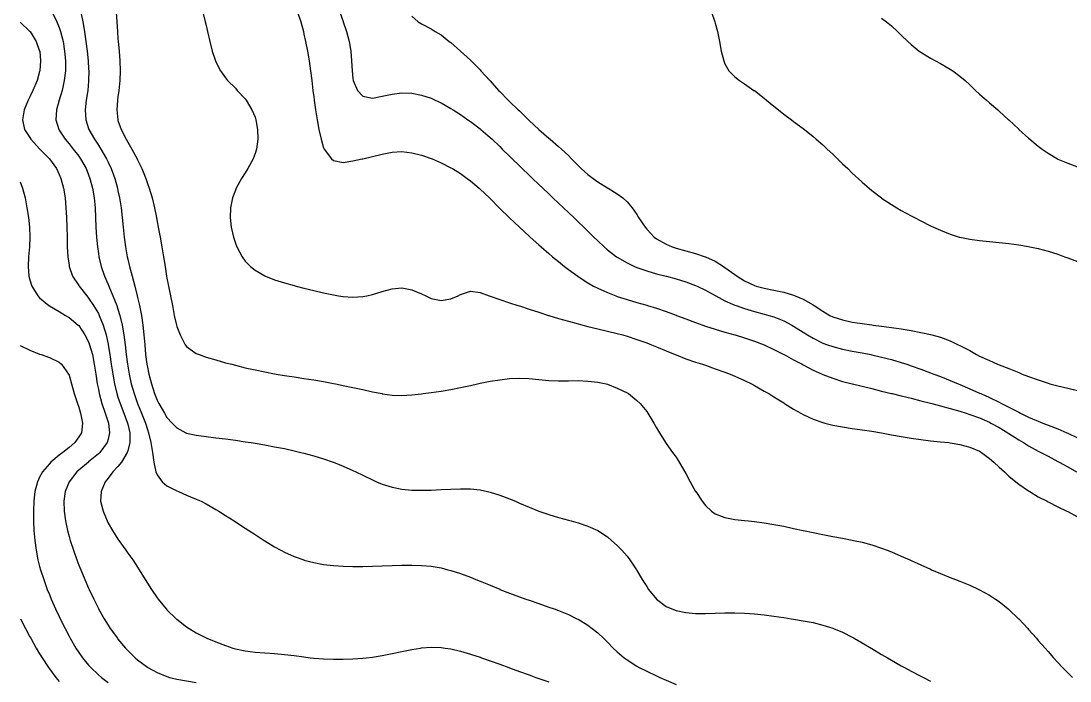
# Model space of a CAD drawing. Header units: inches. Extents: x 2679276 to 2679656, y 1246784 to 1247152.
# Drawn here: x 2679333.8 to 2679387.4, y 1246884.6 to 1246918.3 of the extents above; entities that cross this region are included whole.
import ezdxf

# ---------------------------------------------------------------- set-up
doc = ezdxf.new("R2010")
doc.units = ezdxf.units.IN
doc.header["$MEASUREMENT"] = 0
for name, color, linetype in [('460', 7, 'Continuous'), ('461', 7, 'Continuous'), ('462', 7, 'Continuous'), ('463', 7, 'Continuous'), ('464', 7, 'Continuous'), ('465', 7, 'Continuous'), ('466', 7, 'Continuous'), ('467', 7, 'Continuous'), ('468', 7, 'Continuous'), ('469', 7, 'Continuous'), ('470', 7, 'Continuous'), ('471', 7, 'Continuous'), ('472', 7, 'Continuous')]:
    doc.layers.add(name, color=color, linetype=linetype)

msp = doc.modelspace()

# ---------------------------------------------------------------- linework, layer by layer
at = {"layer": '460', "elevation": 460}
msp.add_lwpolyline([(2679377.75, 1246918.443), (2679377.995, 1246918.25), (2679378.25, 1246918.039), (2679378.567, 1246917.75), (2679378.75, 1246917.569), (2679379.086, 1246917.25), (2679379.25, 1246917.092), (2679379.674, 1246916.75), (2679379.75, 1246916.693), (2679380.25, 1246916.388), (2679380.503, 1246916.25), (2679380.75, 1246916.123), (2679381.25, 1246915.837), (2679381.377, 1246915.75), (2679381.75, 1246915.479), (2679382.013, 1246915.25), (2679382.25, 1246915.036), (2679382.549, 1246914.75), (2679382.75, 1246914.562), (2679383.098, 1246914.25), (2679383.25, 1246914.119), (2679383.679, 1246913.75), (2679383.75, 1246913.69), (2679384.235, 1246913.25), (2679384.25, 1246913.237), (2679384.75, 1246912.762), (2679384.763, 1246912.75), (2679385.25, 1246912.304), (2679385.315, 1246912.25), (2679385.75, 1246911.895), (2679385.947, 1246911.75), (2679386.25, 1246911.54), (2679386.723, 1246911.25), (2679386.75, 1246911.235), (2679387.25, 1246911.025), (2679387.75, 1246910.846)], dxfattribs=at)
at = {"layer": '461', "elevation": 461}
msp.add_lwpolyline([(2679369.058, 1246918.75), (2679369.233, 1246918.25), (2679369.25, 1246918.186), (2679369.36, 1246917.75), (2679369.462, 1246917.25), (2679369.559, 1246916.75), (2679369.691, 1246916.25), (2679369.75, 1246916.112), (2679369.951, 1246915.75), (2679370.25, 1246915.447), (2679370.486, 1246915.25), (2679370.75, 1246915.085), (2679371.229, 1246914.75), (2679371.25, 1246914.737), (2679371.75, 1246914.351), (2679371.87, 1246914.25), (2679372.25, 1246913.939), (2679372.487, 1246913.75), (2679372.75, 1246913.536), (2679373.142, 1246913.25), (2679373.25, 1246913.165), (2679373.75, 1246912.799), (2679373.812, 1246912.75), (2679374.25, 1246912.399), (2679374.412, 1246912.25), (2679374.75, 1246911.958), (2679374.962, 1246911.75), (2679375.25, 1246911.485), (2679375.491, 1246911.25), (2679375.75, 1246910.999), (2679376.015, 1246910.75), (2679376.25, 1246910.516), (2679376.544, 1246910.25), (2679376.75, 1246910.05), (2679377.109, 1246909.75), (2679377.25, 1246909.624), (2679377.743, 1246909.25), (2679377.75, 1246909.244), (2679378.25, 1246908.914), (2679378.522, 1246908.75), (2679378.75, 1246908.618), (2679379.25, 1246908.342), (2679379.42, 1246908.25), (2679379.75, 1246908.083), (2679380.25, 1246907.824), (2679380.394, 1246907.75), (2679380.75, 1246907.597), (2679381.25, 1246907.403), (2679381.711, 1246907.25), (2679381.75, 1246907.241), (2679382.25, 1246907.147), (2679382.75, 1246907.076), (2679383.25, 1246907.02), (2679383.75, 1246906.97), (2679384.25, 1246906.916), (2679384.75, 1246906.849), (2679385.25, 1246906.765), (2679385.32, 1246906.75), (2679385.75, 1246906.665), (2679386.25, 1246906.537), (2679386.75, 1246906.38), (2679387.093, 1246906.25), (2679387.25, 1246906.194), (2679387.75, 1246905.997)], dxfattribs=at)
at = {"layer": '462', "elevation": 462}
msp.add_lwpolyline([(2679353.75, 1246918.542), (2679354.082, 1246918.25), (2679354.25, 1246918.151), (2679354.75, 1246917.89), (2679354.953, 1246917.75), (2679355.25, 1246917.592), (2679355.666, 1246917.25), (2679355.75, 1246917.195), (2679356.25, 1246916.751), (2679356.251, 1246916.75), (2679356.75, 1246916.297), (2679356.793, 1246916.25), (2679357.25, 1246915.795), (2679357.288, 1246915.75), (2679357.735, 1246915.25), (2679357.75, 1246915.235), (2679358.183, 1246914.75), (2679358.25, 1246914.683), (2679358.67, 1246914.25), (2679358.75, 1246914.174), (2679359.191, 1246913.75), (2679359.25, 1246913.695), (2679359.714, 1246913.25), (2679359.75, 1246913.216), (2679360.243, 1246912.75), (2679360.25, 1246912.744), (2679360.75, 1246912.308), (2679360.819, 1246912.25), (2679361.25, 1246911.883), (2679361.399, 1246911.75), (2679361.75, 1246911.416), (2679361.914, 1246911.25), (2679362.25, 1246910.908), (2679362.411, 1246910.75), (2679362.75, 1246910.447), (2679363.01, 1246910.25), (2679363.25, 1246910.079), (2679363.75, 1246909.774), (2679363.792, 1246909.75), (2679364.25, 1246909.463), (2679364.539, 1246909.25), (2679364.75, 1246909.052), (2679365.01, 1246908.75), (2679365.25, 1246908.398), (2679365.34, 1246908.25), (2679365.668, 1246907.75), (2679365.75, 1246907.655), (2679366.136, 1246907.25), (2679366.25, 1246907.17), (2679366.75, 1246906.882), (2679367.049, 1246906.75), (2679367.25, 1246906.684), (2679367.75, 1246906.549), (2679368.25, 1246906.415), (2679368.737, 1246906.25), (2679368.75, 1246906.246), (2679369.25, 1246906.027), (2679369.676, 1246905.75), (2679369.75, 1246905.702), (2679370.25, 1246905.334), (2679370.363, 1246905.25), (2679370.75, 1246905.017), (2679371.25, 1246904.779), (2679371.338, 1246904.75), (2679371.75, 1246904.643), (2679372.25, 1246904.543), (2679372.75, 1246904.439), (2679373.25, 1246904.288), (2679373.341, 1246904.25), (2679373.75, 1246904.08), (2679374.25, 1246903.781), (2679374.297, 1246903.75), (2679374.75, 1246903.464), (2679375.11, 1246903.25), (2679375.25, 1246903.183), (2679375.75, 1246903.02), (2679376.25, 1246902.911), (2679376.75, 1246902.834), (2679377.25, 1246902.761), (2679377.32, 1246902.75), (2679377.75, 1246902.697), (2679378.25, 1246902.629), (2679378.75, 1246902.555), (2679379.25, 1246902.474), (2679379.75, 1246902.383), (2679380.25, 1246902.269), (2679380.32, 1246902.25), (2679380.75, 1246902.138), (2679381.25, 1246901.957), (2679381.664, 1246901.75), (2679381.75, 1246901.71), (2679382.25, 1246901.451), (2679382.591, 1246901.25), (2679382.75, 1246901.174), (2679383.25, 1246900.943), (2679383.663, 1246900.75), (2679383.75, 1246900.716), (2679384.25, 1246900.532), (2679384.75, 1246900.323), (2679384.929, 1246900.25), (2679385.25, 1246900.134), (2679385.75, 1246899.957), (2679386.25, 1246899.778), (2679386.339, 1246899.75), (2679386.75, 1246899.652), (2679387.25, 1246899.536), (2679387.75, 1246899.416)], dxfattribs=at)
at = {"layer": '463', "elevation": 463}
msp.add_lwpolyline([(2679350.087, 1246918.75), (2679350.25, 1246918.267), (2679350.256, 1246918.25), (2679350.421, 1246917.75), (2679350.556, 1246917.25), (2679350.64, 1246916.75), (2679350.678, 1246916.25), (2679350.706, 1246915.75), (2679350.75, 1246915.352), (2679350.767, 1246915.25), (2679350.987, 1246914.75), (2679351.25, 1246914.457), (2679351.75, 1246914.357), (2679352.25, 1246914.446), (2679352.75, 1246914.562), (2679353.25, 1246914.621), (2679353.75, 1246914.601), (2679354.25, 1246914.508), (2679354.75, 1246914.342), (2679354.948, 1246914.25), (2679355.25, 1246914.109), (2679355.75, 1246913.826), (2679355.867, 1246913.75), (2679356.25, 1246913.509), (2679356.62, 1246913.25), (2679356.75, 1246913.161), (2679357.25, 1246912.777), (2679357.282, 1246912.75), (2679357.75, 1246912.347), (2679357.855, 1246912.25), (2679358.25, 1246911.876), (2679358.379, 1246911.75), (2679358.75, 1246911.381), (2679358.884, 1246911.25), (2679359.25, 1246910.889), (2679359.398, 1246910.75), (2679359.75, 1246910.41), (2679359.92, 1246910.25), (2679360.25, 1246909.935), (2679360.443, 1246909.75), (2679360.75, 1246909.458), (2679360.966, 1246909.25), (2679361.25, 1246908.982), (2679361.496, 1246908.75), (2679361.75, 1246908.51), (2679362.027, 1246908.25), (2679362.25, 1246908.036), (2679362.543, 1246907.75), (2679362.75, 1246907.548), (2679363.047, 1246907.25), (2679363.25, 1246907.058), (2679363.577, 1246906.75), (2679363.75, 1246906.608), (2679364.214, 1246906.25), (2679364.25, 1246906.226), (2679364.75, 1246905.932), (2679365.128, 1246905.75), (2679365.25, 1246905.699), (2679365.75, 1246905.524), (2679366.25, 1246905.381), (2679366.75, 1246905.255), (2679366.77, 1246905.25), (2679367.25, 1246905.121), (2679367.75, 1246904.97), (2679368.25, 1246904.785), (2679368.326, 1246904.75), (2679368.75, 1246904.542), (2679369.25, 1246904.265), (2679369.276, 1246904.25), (2679369.75, 1246903.998), (2679370.25, 1246903.775), (2679370.315, 1246903.75), (2679370.75, 1246903.595), (2679371.25, 1246903.451), (2679371.75, 1246903.32), (2679371.995, 1246903.25), (2679372.25, 1246903.168), (2679372.75, 1246902.968), (2679373.165, 1246902.75), (2679373.25, 1246902.702), (2679373.75, 1246902.384), (2679373.965, 1246902.25), (2679374.25, 1246902.082), (2679374.75, 1246901.838), (2679374.991, 1246901.75), (2679375.25, 1246901.657), (2679375.75, 1246901.528), (2679376.25, 1246901.428), (2679376.75, 1246901.338), (2679377.204, 1246901.25), (2679377.25, 1246901.24), (2679377.75, 1246901.121), (2679378.25, 1246900.989), (2679378.75, 1246900.842), (2679379.034, 1246900.75), (2679379.25, 1246900.678), (2679379.75, 1246900.504), (2679380.25, 1246900.318), (2679380.418, 1246900.25), (2679380.75, 1246900.126), (2679381.25, 1246899.925), (2679381.656, 1246899.75), (2679381.75, 1246899.713), (2679382.25, 1246899.505), (2679382.75, 1246899.283), (2679382.82, 1246899.25), (2679383.25, 1246899.062), (2679383.75, 1246898.817), (2679383.877, 1246898.75), (2679384.25, 1246898.563), (2679384.75, 1246898.299), (2679384.849, 1246898.25), (2679385.25, 1246898.056), (2679385.75, 1246897.84), (2679385.977, 1246897.75), (2679386.25, 1246897.641), (2679386.75, 1246897.449), (2679387.215, 1246897.25), (2679387.25, 1246897.234), (2679387.75, 1246896.995)], dxfattribs=at)
at = {"layer": '464', "elevation": 464}
msp.add_lwpolyline([(2679347.923, 1246918.75), (2679348.082, 1246918.25), (2679348.22, 1246917.75), (2679348.25, 1246917.626), (2679348.335, 1246917.25), (2679348.432, 1246916.75), (2679348.513, 1246916.25), (2679348.581, 1246915.75), (2679348.643, 1246915.25), (2679348.705, 1246914.75), (2679348.75, 1246914.413), (2679348.77, 1246914.25), (2679348.839, 1246913.75), (2679348.917, 1246913.25), (2679349.01, 1246912.75), (2679349.125, 1246912.25), (2679349.25, 1246911.818), (2679349.284, 1246911.75), (2679349.656, 1246911.25), (2679349.75, 1246911.16), (2679350.25, 1246911.071), (2679350.75, 1246911.14), (2679351.22, 1246911.25), (2679351.25, 1246911.255), (2679351.75, 1246911.364), (2679352.25, 1246911.483), (2679352.75, 1246911.584), (2679353.25, 1246911.619), (2679353.75, 1246911.565), (2679354.25, 1246911.44), (2679354.75, 1246911.267), (2679354.791, 1246911.25), (2679355.25, 1246911.048), (2679355.75, 1246910.798), (2679355.83, 1246910.75), (2679356.25, 1246910.492), (2679356.587, 1246910.25), (2679356.75, 1246910.13), (2679357.194, 1246909.75), (2679357.25, 1246909.702), (2679357.718, 1246909.25), (2679357.75, 1246909.219), (2679358.218, 1246908.75), (2679358.25, 1246908.719), (2679358.727, 1246908.25), (2679358.75, 1246908.228), (2679359.25, 1246907.756), (2679359.257, 1246907.75), (2679359.75, 1246907.299), (2679359.804, 1246907.25), (2679360.25, 1246906.85), (2679360.362, 1246906.75), (2679360.75, 1246906.415), (2679360.943, 1246906.25), (2679361.25, 1246905.999), (2679361.558, 1246905.75), (2679361.75, 1246905.603), (2679362.232, 1246905.25), (2679362.25, 1246905.238), (2679362.75, 1246904.915), (2679363.039, 1246904.75), (2679363.25, 1246904.64), (2679363.75, 1246904.412), (2679364.169, 1246904.25), (2679364.25, 1246904.221), (2679364.75, 1246904.056), (2679365.25, 1246903.908), (2679365.75, 1246903.765), (2679365.8, 1246903.75), (2679366.25, 1246903.612), (2679366.75, 1246903.444), (2679367.25, 1246903.26), (2679367.275, 1246903.25), (2679367.75, 1246903.069), (2679368.25, 1246902.88), (2679368.614, 1246902.75), (2679368.75, 1246902.703), (2679369.25, 1246902.541), (2679369.75, 1246902.394), (2679370.25, 1246902.257), (2679370.275, 1246902.25), (2679370.75, 1246902.104), (2679371.25, 1246901.937), (2679371.747, 1246901.75), (2679371.75, 1246901.749), (2679372.25, 1246901.513), (2679372.75, 1246901.259), (2679372.766, 1246901.25), (2679373.25, 1246900.981), (2679373.689, 1246900.75), (2679373.75, 1246900.716), (2679374.25, 1246900.456), (2679374.718, 1246900.25), (2679374.75, 1246900.234), (2679375.25, 1246900.034), (2679375.75, 1246899.879), (2679376.25, 1246899.752), (2679376.259, 1246899.75), (2679376.75, 1246899.629), (2679377.25, 1246899.508), (2679377.75, 1246899.385), (2679378.25, 1246899.26), (2679378.29, 1246899.25), (2679378.75, 1246899.135), (2679379.25, 1246899.012), (2679379.75, 1246898.891), (2679380.25, 1246898.768), (2679380.317, 1246898.75), (2679380.75, 1246898.636), (2679381.25, 1246898.498), (2679381.75, 1246898.352), (2679382.071, 1246898.25), (2679382.25, 1246898.193), (2679382.75, 1246898.01), (2679383.25, 1246897.793), (2679383.333, 1246897.75), (2679383.75, 1246897.519), (2679384.2, 1246897.25), (2679384.25, 1246897.216), (2679384.75, 1246896.887), (2679384.986, 1246896.75), (2679385.25, 1246896.581), (2679385.75, 1246896.311), (2679385.873, 1246896.25), (2679386.25, 1246896.048), (2679386.75, 1246895.788), (2679386.819, 1246895.75), (2679387.25, 1246895.505), (2679387.698, 1246895.25)], dxfattribs=at)
at = {"layer": '465', "elevation": 465}
msp.add_lwpolyline([(2679343.079, 1246918.75), (2679343.209, 1246918.25), (2679343.25, 1246918.071), (2679343.327, 1246917.75), (2679343.44, 1246917.25), (2679343.565, 1246916.75), (2679343.73, 1246916.25), (2679343.75, 1246916.206), (2679343.978, 1246915.75), (2679344.25, 1246915.383), (2679344.351, 1246915.25), (2679344.75, 1246914.854), (2679344.841, 1246914.75), (2679345.25, 1246914.312), (2679345.293, 1246914.25), (2679345.592, 1246913.75), (2679345.75, 1246913.378), (2679345.789, 1246913.25), (2679345.877, 1246912.75), (2679345.888, 1246912.25), (2679345.821, 1246911.75), (2679345.75, 1246911.518), (2679345.652, 1246911.25), (2679345.382, 1246910.75), (2679345.25, 1246910.538), (2679345.066, 1246910.25), (2679344.794, 1246909.75), (2679344.75, 1246909.641), (2679344.599, 1246909.25), (2679344.5, 1246908.75), (2679344.484, 1246908.25), (2679344.535, 1246907.75), (2679344.646, 1246907.25), (2679344.75, 1246906.94), (2679344.822, 1246906.75), (2679345.088, 1246906.25), (2679345.25, 1246906.027), (2679345.512, 1246905.75), (2679345.75, 1246905.558), (2679346.25, 1246905.268), (2679346.291, 1246905.25), (2679346.75, 1246905.072), (2679347.25, 1246904.915), (2679347.75, 1246904.777), (2679347.854, 1246904.75), (2679348.25, 1246904.649), (2679348.75, 1246904.527), (2679349.25, 1246904.406), (2679349.75, 1246904.295), (2679350.017, 1246904.25), (2679350.25, 1246904.211), (2679350.75, 1246904.175), (2679351.25, 1246904.209), (2679351.456, 1246904.25), (2679351.75, 1246904.317), (2679352.25, 1246904.467), (2679352.75, 1246904.606), (2679353.25, 1246904.652), (2679353.75, 1246904.557), (2679354.25, 1246904.349), (2679354.473, 1246904.25), (2679354.75, 1246904.118), (2679355.25, 1246904.01), (2679355.75, 1246904.097), (2679356.126, 1246904.25), (2679356.25, 1246904.316), (2679356.75, 1246904.493), (2679357.25, 1246904.427), (2679357.708, 1246904.25), (2679357.75, 1246904.24), (2679358.25, 1246904.062), (2679358.75, 1246903.893), (2679359.173, 1246903.75), (2679359.25, 1246903.73), (2679359.75, 1246903.574), (2679360.25, 1246903.411), (2679360.732, 1246903.25), (2679360.75, 1246903.245), (2679361.25, 1246903.093), (2679361.75, 1246902.948), (2679362.25, 1246902.813), (2679362.491, 1246902.75), (2679362.75, 1246902.687), (2679363.25, 1246902.568), (2679363.75, 1246902.45), (2679364.25, 1246902.326), (2679364.528, 1246902.25), (2679364.75, 1246902.187), (2679365.25, 1246902.025), (2679365.75, 1246901.845), (2679365.995, 1246901.75), (2679366.25, 1246901.643), (2679366.75, 1246901.434), (2679367.213, 1246901.25), (2679367.25, 1246901.234), (2679367.75, 1246901.038), (2679368.25, 1246900.864), (2679368.601, 1246900.75), (2679368.75, 1246900.698), (2679369.25, 1246900.526), (2679369.75, 1246900.348), (2679370.006, 1246900.25), (2679370.25, 1246900.145), (2679370.75, 1246899.916), (2679371.096, 1246899.75), (2679371.25, 1246899.663), (2679371.75, 1246899.383), (2679371.99, 1246899.25), (2679372.25, 1246899.081), (2679372.75, 1246898.776), (2679372.793, 1246898.75), (2679373.25, 1246898.455), (2679373.621, 1246898.25), (2679373.75, 1246898.177), (2679374.25, 1246897.944), (2679374.75, 1246897.776), (2679374.854, 1246897.75), (2679375.25, 1246897.644), (2679375.75, 1246897.548), (2679376.25, 1246897.472), (2679376.75, 1246897.402), (2679377.25, 1246897.328), (2679377.75, 1246897.25), (2679377.75, 1246897.25), (2679378.25, 1246897.149), (2679378.75, 1246897.054), (2679379.25, 1246896.971), (2679379.75, 1246896.902), (2679380.25, 1246896.844), (2679380.75, 1246896.793), (2679381.184, 1246896.75), (2679381.25, 1246896.741), (2679381.75, 1246896.65), (2679382.25, 1246896.51), (2679382.75, 1246896.305), (2679382.843, 1246896.25), (2679383.25, 1246895.943), (2679383.48, 1246895.75), (2679383.75, 1246895.491), (2679384.022, 1246895.25), (2679384.25, 1246895.033), (2679384.605, 1246894.75), (2679384.75, 1246894.627), (2679385.25, 1246894.285), (2679385.31, 1246894.25), (2679385.75, 1246893.979), (2679386.209, 1246893.75), (2679386.25, 1246893.728), (2679386.75, 1246893.466), (2679387.207, 1246893.25), (2679387.25, 1246893.226), (2679387.75, 1246892.956)], dxfattribs=at)
at = {"layer": '466', "elevation": 466}
msp.add_lwpolyline([(2679338.662, 1246918.75), (2679338.688, 1246918.25), (2679338.722, 1246917.75), (2679338.75, 1246917.379), (2679338.761, 1246917.25), (2679338.807, 1246916.75), (2679338.843, 1246916.25), (2679338.86, 1246915.75), (2679338.848, 1246915.25), (2679338.797, 1246914.75), (2679338.75, 1246914.425), (2679338.729, 1246914.25), (2679338.696, 1246913.75), (2679338.735, 1246913.25), (2679338.75, 1246913.202), (2679338.908, 1246912.75), (2679339.166, 1246912.25), (2679339.25, 1246912.101), (2679339.466, 1246911.75), (2679339.731, 1246911.25), (2679339.75, 1246911.207), (2679339.976, 1246910.75), (2679340.169, 1246910.25), (2679340.25, 1246909.994), (2679340.341, 1246909.75), (2679340.495, 1246909.25), (2679340.617, 1246908.75), (2679340.714, 1246908.25), (2679340.75, 1246908.037), (2679340.807, 1246907.75), (2679340.897, 1246907.25), (2679340.984, 1246906.75), (2679341.07, 1246906.25), (2679341.154, 1246905.75), (2679341.235, 1246905.25), (2679341.25, 1246905.16), (2679341.332, 1246904.75), (2679341.43, 1246904.25), (2679341.527, 1246903.75), (2679341.626, 1246903.25), (2679341.733, 1246902.75), (2679341.75, 1246902.678), (2679341.922, 1246902.25), (2679342.19, 1246901.75), (2679342.25, 1246901.657), (2679342.75, 1246901.304), (2679342.898, 1246901.25), (2679343.25, 1246901.123), (2679343.75, 1246900.971), (2679344.25, 1246900.833), (2679344.572, 1246900.75), (2679344.75, 1246900.702), (2679345.25, 1246900.576), (2679345.75, 1246900.462), (2679346.25, 1246900.358), (2679346.75, 1246900.264), (2679346.829, 1246900.25), (2679347.25, 1246900.181), (2679347.75, 1246900.104), (2679348.25, 1246900.029), (2679348.75, 1246899.951), (2679349.25, 1246899.866), (2679349.75, 1246899.773), (2679349.862, 1246899.75), (2679350.25, 1246899.674), (2679350.75, 1246899.569), (2679351.25, 1246899.458), (2679351.75, 1246899.346), (2679352.238, 1246899.25), (2679352.25, 1246899.248), (2679352.75, 1246899.181), (2679353.25, 1246899.159), (2679353.75, 1246899.183), (2679354.25, 1246899.237), (2679354.342, 1246899.25), (2679354.75, 1246899.303), (2679355.25, 1246899.376), (2679355.75, 1246899.46), (2679356.25, 1246899.557), (2679356.75, 1246899.669), (2679357.104, 1246899.75), (2679357.25, 1246899.782), (2679357.75, 1246899.88), (2679358.25, 1246899.963), (2679358.75, 1246900.02), (2679359.25, 1246900.04), (2679359.75, 1246900.021), (2679360.25, 1246899.976), (2679360.75, 1246899.93), (2679361.25, 1246899.908), (2679361.75, 1246899.911), (2679362.25, 1246899.914), (2679362.75, 1246899.895), (2679363.25, 1246899.837), (2679363.676, 1246899.75), (2679363.75, 1246899.731), (2679364.25, 1246899.539), (2679364.75, 1246899.295), (2679364.823, 1246899.25), (2679365.25, 1246898.903), (2679365.417, 1246898.75), (2679365.75, 1246898.33), (2679365.814, 1246898.25), (2679366.115, 1246897.75), (2679366.25, 1246897.501), (2679366.4, 1246897.25), (2679366.713, 1246896.75), (2679366.75, 1246896.698), (2679367.077, 1246896.25), (2679367.25, 1246896.001), (2679367.41, 1246895.75), (2679367.699, 1246895.25), (2679367.75, 1246895.167), (2679367.974, 1246894.75), (2679368.25, 1246894.255), (2679368.253, 1246894.25), (2679368.585, 1246893.75), (2679368.75, 1246893.538), (2679369.064, 1246893.25), (2679369.25, 1246893.114), (2679369.75, 1246892.914), (2679370.25, 1246892.819), (2679370.75, 1246892.77), (2679370.954, 1246892.75), (2679371.25, 1246892.722), (2679371.75, 1246892.654), (2679372.25, 1246892.568), (2679372.75, 1246892.471), (2679373.25, 1246892.364), (2679373.75, 1246892.254), (2679373.766, 1246892.25), (2679374.25, 1246892.147), (2679374.75, 1246892.046), (2679375.25, 1246891.952), (2679375.75, 1246891.861), (2679376.25, 1246891.764), (2679376.315, 1246891.75), (2679376.75, 1246891.656), (2679377.25, 1246891.523), (2679377.75, 1246891.359), (2679378.037, 1246891.25), (2679378.25, 1246891.166), (2679378.75, 1246890.95), (2679379.192, 1246890.75), (2679379.25, 1246890.723), (2679379.75, 1246890.495), (2679380.25, 1246890.273), (2679380.304, 1246890.25), (2679380.75, 1246890.06), (2679381.25, 1246889.858), (2679381.525, 1246889.75), (2679381.75, 1246889.661), (2679382.25, 1246889.457), (2679382.706, 1246889.25), (2679382.75, 1246889.23), (2679383.25, 1246888.959), (2679383.569, 1246888.75), (2679383.75, 1246888.626), (2679384.215, 1246888.25), (2679384.25, 1246888.22), (2679384.739, 1246887.75), (2679384.75, 1246887.739), (2679385.207, 1246887.25), (2679385.25, 1246887.203), (2679385.653, 1246886.75), (2679385.75, 1246886.64), (2679386.092, 1246886.25), (2679386.25, 1246886.069), (2679386.53, 1246885.75), (2679386.75, 1246885.505), (2679386.985, 1246885.25), (2679387.25, 1246884.98), (2679387.495, 1246884.75)], dxfattribs=at)
at = {"layer": '467', "elevation": 467}
msp.add_lwpolyline([(2679336.855, 1246918.75), (2679336.953, 1246918.25), (2679337.04, 1246917.75), (2679337.115, 1246917.25), (2679337.178, 1246916.75), (2679337.227, 1246916.25), (2679337.25, 1246915.839), (2679337.256, 1246915.75), (2679337.253, 1246915.25), (2679337.25, 1246915.223), (2679337.206, 1246914.75), (2679337.131, 1246914.25), (2679337.075, 1246913.75), (2679337.102, 1246913.25), (2679337.25, 1246912.808), (2679337.27, 1246912.75), (2679337.555, 1246912.25), (2679337.75, 1246911.951), (2679337.876, 1246911.75), (2679338.171, 1246911.25), (2679338.25, 1246911.084), (2679338.411, 1246910.75), (2679338.59, 1246910.25), (2679338.725, 1246909.75), (2679338.75, 1246909.623), (2679338.831, 1246909.25), (2679338.909, 1246908.75), (2679338.965, 1246908.25), (2679339.011, 1246907.75), (2679339.063, 1246907.25), (2679339.131, 1246906.75), (2679339.222, 1246906.25), (2679339.25, 1246906.125), (2679339.338, 1246905.75), (2679339.468, 1246905.25), (2679339.603, 1246904.75), (2679339.731, 1246904.25), (2679339.75, 1246904.171), (2679339.851, 1246903.75), (2679339.947, 1246903.25), (2679340.018, 1246902.75), (2679340.069, 1246902.25), (2679340.114, 1246901.75), (2679340.163, 1246901.25), (2679340.226, 1246900.75), (2679340.25, 1246900.608), (2679340.324, 1246900.25), (2679340.458, 1246899.75), (2679340.622, 1246899.25), (2679340.75, 1246898.922), (2679340.839, 1246898.75), (2679341.124, 1246898.25), (2679341.25, 1246898.03), (2679341.511, 1246897.75), (2679341.75, 1246897.498), (2679342.217, 1246897.25), (2679342.25, 1246897.233), (2679342.75, 1246897.123), (2679343.25, 1246897.062), (2679343.75, 1246897.001), (2679344.25, 1246896.937), (2679344.75, 1246896.869), (2679345.25, 1246896.796), (2679345.552, 1246896.75), (2679345.75, 1246896.718), (2679346.25, 1246896.632), (2679346.75, 1246896.54), (2679347.25, 1246896.439), (2679347.75, 1246896.33), (2679348.089, 1246896.25), (2679348.25, 1246896.208), (2679348.75, 1246896.069), (2679349.25, 1246895.916), (2679349.741, 1246895.75), (2679349.75, 1246895.746), (2679350.25, 1246895.544), (2679350.75, 1246895.322), (2679350.904, 1246895.25), (2679351.25, 1246895.079), (2679351.75, 1246894.84), (2679351.958, 1246894.75), (2679352.25, 1246894.632), (2679352.75, 1246894.474), (2679353.25, 1246894.374), (2679353.75, 1246894.324), (2679354.25, 1246894.31), (2679354.75, 1246894.32), (2679355.25, 1246894.344), (2679355.75, 1246894.372), (2679356.25, 1246894.389), (2679356.75, 1246894.38), (2679357.25, 1246894.328), (2679357.623, 1246894.25), (2679357.75, 1246894.222), (2679358.25, 1246894.067), (2679358.75, 1246893.872), (2679359.048, 1246893.75), (2679359.25, 1246893.657), (2679359.75, 1246893.446), (2679360.25, 1246893.25), (2679360.25, 1246893.25), (2679360.75, 1246893.073), (2679361.25, 1246892.924), (2679361.75, 1246892.792), (2679361.902, 1246892.75), (2679362.25, 1246892.655), (2679362.75, 1246892.486), (2679363.248, 1246892.25), (2679363.25, 1246892.249), (2679363.75, 1246891.926), (2679363.96, 1246891.75), (2679364.25, 1246891.498), (2679364.479, 1246891.25), (2679364.75, 1246890.944), (2679364.889, 1246890.75), (2679365.229, 1246890.25), (2679365.25, 1246890.219), (2679365.527, 1246889.75), (2679365.75, 1246889.396), (2679365.844, 1246889.25), (2679366.25, 1246888.752), (2679366.252, 1246888.75), (2679366.75, 1246888.38), (2679367.039, 1246888.25), (2679367.25, 1246888.166), (2679367.75, 1246888.063), (2679368.25, 1246888.023), (2679368.75, 1246888.024), (2679369.25, 1246888.04), (2679369.75, 1246888.05), (2679370.25, 1246888.048), (2679370.75, 1246888.03), (2679371.25, 1246887.995), (2679371.75, 1246887.944), (2679372.25, 1246887.88), (2679372.75, 1246887.808), (2679373.13, 1246887.75), (2679373.25, 1246887.732), (2679373.75, 1246887.648), (2679374.25, 1246887.549), (2679374.75, 1246887.425), (2679375.25, 1246887.265), (2679375.287, 1246887.25), (2679375.75, 1246887.055), (2679376.25, 1246886.806), (2679376.353, 1246886.75), (2679376.75, 1246886.524), (2679377.21, 1246886.25), (2679377.25, 1246886.226), (2679377.75, 1246885.924), (2679378.043, 1246885.75), (2679378.25, 1246885.627), (2679378.75, 1246885.342), (2679378.922, 1246885.25), (2679379.25, 1246885.074), (2679379.75, 1246884.819), (2679379.886, 1246884.75), (2679380.25, 1246884.565)], dxfattribs=at)
at = {"layer": '468', "elevation": 468}
msp.add_lwpolyline([(2679335.392, 1246918.75), (2679335.635, 1246918.25), (2679335.75, 1246917.953), (2679335.818, 1246917.75), (2679335.944, 1246917.25), (2679336.026, 1246916.75), (2679336.065, 1246916.25), (2679336.063, 1246915.75), (2679336.011, 1246915.25), (2679335.901, 1246914.75), (2679335.75, 1246914.252), (2679335.749, 1246914.25), (2679335.612, 1246913.75), (2679335.576, 1246913.25), (2679335.728, 1246912.75), (2679335.75, 1246912.717), (2679336.06, 1246912.25), (2679336.25, 1246912.025), (2679336.467, 1246911.75), (2679336.75, 1246911.384), (2679336.844, 1246911.25), (2679337.126, 1246910.75), (2679337.25, 1246910.435), (2679337.319, 1246910.25), (2679337.445, 1246909.75), (2679337.528, 1246909.25), (2679337.578, 1246908.75), (2679337.607, 1246908.25), (2679337.628, 1246907.75), (2679337.653, 1246907.25), (2679337.697, 1246906.75), (2679337.75, 1246906.417), (2679337.776, 1246906.25), (2679337.898, 1246905.75), (2679338.068, 1246905.25), (2679338.25, 1246904.825), (2679338.279, 1246904.75), (2679338.494, 1246904.25), (2679338.688, 1246903.75), (2679338.75, 1246903.562), (2679338.846, 1246903.25), (2679338.964, 1246902.75), (2679339.048, 1246902.25), (2679339.113, 1246901.75), (2679339.172, 1246901.25), (2679339.234, 1246900.75), (2679339.25, 1246900.649), (2679339.318, 1246900.25), (2679339.427, 1246899.75), (2679339.569, 1246899.25), (2679339.747, 1246898.75), (2679339.75, 1246898.742), (2679339.957, 1246898.25), (2679340.148, 1246897.75), (2679340.25, 1246897.417), (2679340.312, 1246897.25), (2679340.437, 1246896.75), (2679340.518, 1246896.25), (2679340.585, 1246895.75), (2679340.69, 1246895.25), (2679340.75, 1246895.098), (2679341.015, 1246894.75), (2679341.25, 1246894.545), (2679341.75, 1246894.282), (2679341.833, 1246894.25), (2679342.25, 1246894.067), (2679342.75, 1246893.859), (2679342.996, 1246893.75), (2679343.25, 1246893.617), (2679343.75, 1246893.337), (2679343.899, 1246893.25), (2679344.25, 1246893.027), (2679344.682, 1246892.75), (2679344.75, 1246892.705), (2679345.25, 1246892.376), (2679345.441, 1246892.25), (2679345.75, 1246892.046), (2679346.209, 1246891.75), (2679346.25, 1246891.724), (2679346.75, 1246891.425), (2679347.062, 1246891.25), (2679347.25, 1246891.155), (2679347.75, 1246890.932), (2679348.245, 1246890.75), (2679348.25, 1246890.749), (2679348.75, 1246890.62), (2679349.25, 1246890.528), (2679349.75, 1246890.466), (2679350.25, 1246890.429), (2679350.75, 1246890.414), (2679351.25, 1246890.416), (2679351.75, 1246890.432), (2679352.25, 1246890.453), (2679352.75, 1246890.474), (2679353.25, 1246890.489), (2679353.75, 1246890.492), (2679354.25, 1246890.475), (2679354.75, 1246890.429), (2679355.25, 1246890.341), (2679355.594, 1246890.25), (2679355.75, 1246890.211), (2679356.25, 1246890.052), (2679356.75, 1246889.864), (2679357.026, 1246889.75), (2679357.25, 1246889.662), (2679357.75, 1246889.458), (2679358.25, 1246889.252), (2679358.255, 1246889.25), (2679358.75, 1246889.055), (2679359.25, 1246888.868), (2679359.585, 1246888.75), (2679359.75, 1246888.692), (2679360.25, 1246888.521), (2679360.75, 1246888.347), (2679361.018, 1246888.25), (2679361.25, 1246888.164), (2679361.75, 1246887.96), (2679362.189, 1246887.75), (2679362.25, 1246887.72), (2679362.75, 1246887.419), (2679362.974, 1246887.25), (2679363.25, 1246887.026), (2679363.538, 1246886.75), (2679363.75, 1246886.545), (2679364.04, 1246886.25), (2679364.25, 1246886.058), (2679364.604, 1246885.75), (2679364.75, 1246885.643), (2679365.25, 1246885.316), (2679365.367, 1246885.25), (2679365.75, 1246885.061), (2679366.25, 1246884.826), (2679366.419, 1246884.75), (2679366.75, 1246884.61), (2679367.25, 1246884.391)], dxfattribs=at)
at = {"layer": '469', "elevation": 469}
msp.add_lwpolyline([(2679333.75, 1246918.24), (2679334.25, 1246917.76), (2679334.258, 1246917.75), (2679334.569, 1246917.25), (2679334.75, 1246916.759), (2679334.752, 1246916.75), (2679334.797, 1246916.25), (2679334.759, 1246915.75), (2679334.75, 1246915.709), (2679334.622, 1246915.25), (2679334.41, 1246914.75), (2679334.25, 1246914.417), (2679334.162, 1246914.25), (2679333.955, 1246913.75), (2679333.873, 1246913.25), (2679333.982, 1246912.75), (2679334.25, 1246912.334), (2679334.304, 1246912.25), (2679334.75, 1246911.768), (2679334.767, 1246911.75), (2679335.246, 1246911.25), (2679335.25, 1246911.244), (2679335.607, 1246910.75), (2679335.75, 1246910.452), (2679335.839, 1246910.25), (2679335.973, 1246909.75), (2679336.049, 1246909.25), (2679336.095, 1246908.75), (2679336.125, 1246908.25), (2679336.143, 1246907.75), (2679336.153, 1246907.25), (2679336.16, 1246906.75), (2679336.182, 1246906.25), (2679336.25, 1246905.818), (2679336.261, 1246905.75), (2679336.436, 1246905.25), (2679336.75, 1246904.777), (2679336.766, 1246904.75), (2679337.152, 1246904.25), (2679337.25, 1246904.136), (2679337.504, 1246903.75), (2679337.75, 1246903.34), (2679337.794, 1246903.25), (2679337.996, 1246902.75), (2679338.146, 1246902.25), (2679338.25, 1246901.785), (2679338.257, 1246901.75), (2679338.34, 1246901.25), (2679338.41, 1246900.75), (2679338.481, 1246900.25), (2679338.57, 1246899.75), (2679338.692, 1246899.25), (2679338.75, 1246899.077), (2679338.861, 1246898.75), (2679339.057, 1246898.25), (2679339.238, 1246897.75), (2679339.25, 1246897.699), (2679339.353, 1246897.25), (2679339.36, 1246896.75), (2679339.25, 1246896.327), (2679339.225, 1246896.25), (2679338.929, 1246895.75), (2679338.75, 1246895.52), (2679338.493, 1246895.25), (2679338.25, 1246894.938), (2679338.094, 1246894.75), (2679337.889, 1246894.25), (2679337.865, 1246893.75), (2679337.987, 1246893.25), (2679338.196, 1246892.75), (2679338.25, 1246892.64), (2679338.479, 1246892.25), (2679338.75, 1246891.815), (2679338.798, 1246891.75), (2679339.156, 1246891.25), (2679339.25, 1246891.107), (2679339.512, 1246890.75), (2679339.75, 1246890.376), (2679339.837, 1246890.25), (2679340.147, 1246889.75), (2679340.25, 1246889.574), (2679340.46, 1246889.25), (2679340.75, 1246888.809), (2679340.796, 1246888.75), (2679341.207, 1246888.25), (2679341.25, 1246888.201), (2679341.719, 1246887.75), (2679341.75, 1246887.722), (2679342.25, 1246887.34), (2679342.387, 1246887.25), (2679342.75, 1246887.035), (2679343.25, 1246886.77), (2679343.293, 1246886.75), (2679343.75, 1246886.566), (2679344.25, 1246886.374), (2679344.612, 1246886.25), (2679344.75, 1246886.212), (2679345.25, 1246886.11), (2679345.75, 1246886.042), (2679346.25, 1246886.001), (2679346.75, 1246885.971), (2679347.25, 1246885.929), (2679347.75, 1246885.866), (2679348.25, 1246885.794), (2679348.572, 1246885.75), (2679348.75, 1246885.734), (2679349.25, 1246885.702), (2679349.75, 1246885.685), (2679350.25, 1246885.685), (2679350.75, 1246885.701), (2679351.25, 1246885.734), (2679351.423, 1246885.75), (2679351.75, 1246885.792), (2679352.25, 1246885.872), (2679352.75, 1246885.965), (2679353.25, 1246886.07), (2679353.75, 1246886.175), (2679354.204, 1246886.25), (2679354.25, 1246886.258), (2679354.75, 1246886.302), (2679355.25, 1246886.283), (2679355.456, 1246886.25), (2679355.75, 1246886.207), (2679356.25, 1246886.09), (2679356.75, 1246885.943), (2679357.25, 1246885.776), (2679357.322, 1246885.75), (2679357.75, 1246885.603), (2679358.25, 1246885.421), (2679358.707, 1246885.25), (2679358.75, 1246885.235), (2679359.25, 1246885.056), (2679359.75, 1246884.874), (2679360.084, 1246884.75), (2679360.25, 1246884.693), (2679360.75, 1246884.523)], dxfattribs=at)
at = {"layer": '470', "elevation": 470}
msp.add_lwpolyline([(2679333.75, 1246910.08), (2679333.881, 1246909.75), (2679334.006, 1246909.25), (2679334.096, 1246908.75), (2679334.173, 1246908.25), (2679334.227, 1246907.75), (2679334.248, 1246907.25), (2679334.229, 1246906.75), (2679334.186, 1246906.25), (2679334.163, 1246905.75), (2679334.199, 1246905.25), (2679334.25, 1246905.067), (2679334.344, 1246904.75), (2679334.652, 1246904.25), (2679334.75, 1246904.143), (2679335.22, 1246903.75), (2679335.25, 1246903.73), (2679335.75, 1246903.446), (2679336.076, 1246903.25), (2679336.25, 1246903.148), (2679336.725, 1246902.75), (2679336.75, 1246902.726), (2679337.066, 1246902.25), (2679337.25, 1246901.898), (2679337.304, 1246901.75), (2679337.442, 1246901.25), (2679337.541, 1246900.75), (2679337.617, 1246900.25), (2679337.695, 1246899.75), (2679337.75, 1246899.474), (2679337.791, 1246899.25), (2679337.927, 1246898.75), (2679338.102, 1246898.25), (2679338.25, 1246897.79), (2679338.262, 1246897.75), (2679338.323, 1246897.25), (2679338.25, 1246896.918), (2679338.203, 1246896.75), (2679337.824, 1246896.25), (2679337.75, 1246896.179), (2679337.25, 1246895.76), (2679337.237, 1246895.75), (2679336.75, 1246895.339), (2679336.648, 1246895.25), (2679336.254, 1246894.75), (2679336.25, 1246894.741), (2679336.06, 1246894.25), (2679335.993, 1246893.75), (2679336.009, 1246893.25), (2679336.075, 1246892.75), (2679336.174, 1246892.25), (2679336.25, 1246891.949), (2679336.307, 1246891.75), (2679336.471, 1246891.25), (2679336.653, 1246890.75), (2679336.75, 1246890.493), (2679336.85, 1246890.25), (2679337.059, 1246889.75), (2679337.25, 1246889.302), (2679337.274, 1246889.25), (2679337.512, 1246888.75), (2679337.75, 1246888.269), (2679337.76, 1246888.25), (2679338.045, 1246887.75), (2679338.25, 1246887.418), (2679338.36, 1246887.25), (2679338.718, 1246886.75), (2679338.75, 1246886.71), (2679339.133, 1246886.25), (2679339.25, 1246886.127), (2679339.629, 1246885.75), (2679339.75, 1246885.648), (2679340.25, 1246885.266), (2679340.274, 1246885.25), (2679340.75, 1246884.996), (2679341.25, 1246884.792), (2679341.39, 1246884.75), (2679341.75, 1246884.663), (2679342.25, 1246884.573), (2679342.75, 1246884.495)], dxfattribs=at)
at = {"layer": '471', "elevation": 471}
msp.add_lwpolyline([(2679333.75, 1246901.708), (2679334.25, 1246901.465), (2679334.75, 1246901.274), (2679334.825, 1246901.25), (2679335.25, 1246901.104), (2679335.75, 1246900.861), (2679335.865, 1246900.75), (2679336.224, 1246900.25), (2679336.25, 1246900.2), (2679336.383, 1246899.75), (2679336.52, 1246899.25), (2679336.685, 1246898.75), (2679336.75, 1246898.566), (2679336.84, 1246898.25), (2679336.932, 1246897.75), (2679336.88, 1246897.25), (2679336.75, 1246897.037), (2679336.54, 1246896.75), (2679336.25, 1246896.507), (2679335.934, 1246896.25), (2679335.75, 1246896.108), (2679335.326, 1246895.75), (2679335.25, 1246895.671), (2679334.892, 1246895.25), (2679334.75, 1246894.98), (2679334.639, 1246894.75), (2679334.511, 1246894.25), (2679334.453, 1246893.75), (2679334.437, 1246893.25), (2679334.441, 1246892.75), (2679334.461, 1246892.25), (2679334.501, 1246891.75), (2679334.567, 1246891.25), (2679334.665, 1246890.75), (2679334.75, 1246890.419), (2679334.796, 1246890.25), (2679334.956, 1246889.75), (2679335.14, 1246889.25), (2679335.25, 1246888.982), (2679335.346, 1246888.75), (2679335.568, 1246888.25), (2679335.75, 1246887.861), (2679335.802, 1246887.75), (2679336.048, 1246887.25), (2679336.25, 1246886.86), (2679336.309, 1246886.75), (2679336.602, 1246886.25), (2679336.75, 1246886.025), (2679336.947, 1246885.75), (2679337.25, 1246885.38), (2679337.368, 1246885.25), (2679337.75, 1246884.886), (2679337.908, 1246884.75), (2679338.25, 1246884.496)], dxfattribs=at)
at = {"layer": '472', "elevation": 472}
msp.add_lwpolyline([(2679333.775, 1246887.75), (2679334.023, 1246887.25), (2679334.25, 1246886.828), (2679334.292, 1246886.75), (2679334.575, 1246886.25), (2679334.75, 1246885.961), (2679334.875, 1246885.75), (2679335.202, 1246885.25), (2679335.25, 1246885.185), (2679335.575, 1246884.75), (2679335.75, 1246884.543)], dxfattribs=at)

doc.saveas('drawing.dxf')
